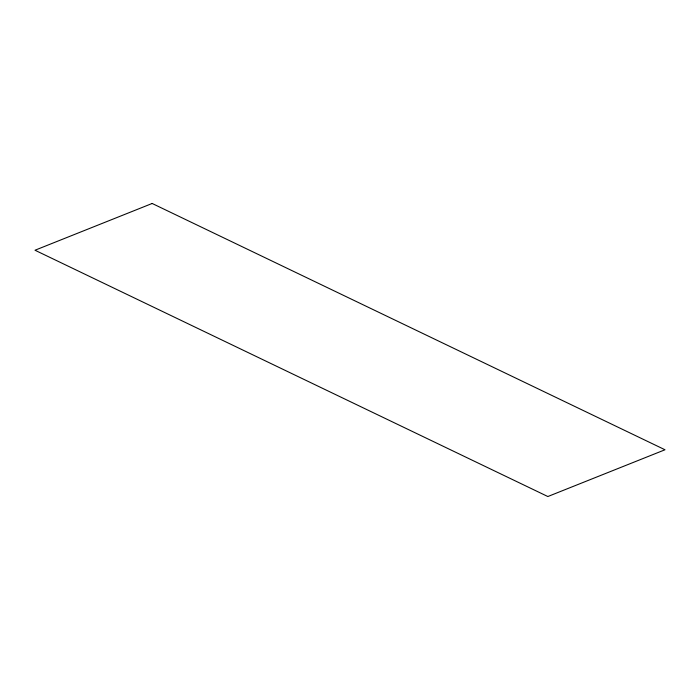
<?xml version="1.0" encoding="UTF-8"?>
<svg xmlns="http://www.w3.org/2000/svg" width="700" height="700" viewBox="0 0 700 700"><rect width="100%" height="100%" fill="white"/><g stroke="black" fill="none" stroke-linecap="round" stroke-linejoin="round"><path stroke-width="1.05" d="M152.154 203.472L35 250.233L547.846 496.528L665 449.767L152.154 203.472"/></g></svg>
